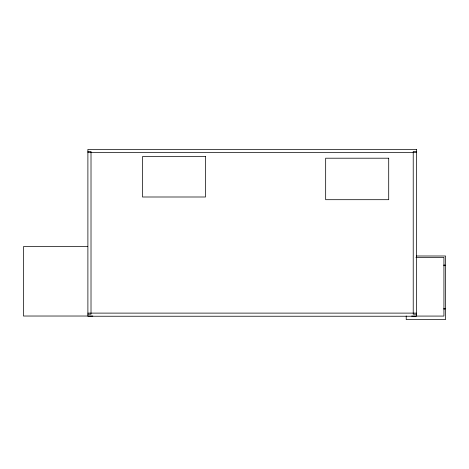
<?xml version="1.0" encoding="UTF-8"?>
<svg xmlns="http://www.w3.org/2000/svg" width="469" height="469" viewBox="0 0 469 469"><rect width="100%" height="100%" fill="white"/><g stroke="black" fill="none" stroke-linecap="round" stroke-linejoin="round"><path stroke-width="0.7" d="M87.891 151.469L91.015 151.469L91.015 314.189L87.891 314.189M416.349 151.469L413.224 151.469L413.224 314.189L416.349 314.189M87.891 152.548L416.349 152.548M87.732 246.624L23.45 246.624L23.45 316.024L92.85 316.024M416.413 255.998L445.55 255.998L445.55 319.577L406.218 319.577L406.218 315.924M415.915 257.346L443.932 257.346L443.932 316.077L411.606 316.077M443.826 265.049L445.011 265.049L445.011 265.694L443.826 265.694M443.826 308.426L445.011 308.426L445.011 309.071L443.826 309.071M87.891 313.11L416.349 313.11M416.349 149.423L87.891 149.423L87.891 316.235L416.349 316.235L416.349 149.423M205.51 156.587L142.47 156.587L142.47 196.998L205.51 196.998L205.51 156.587M388.707 158.205L325.668 158.205L325.668 199.694L388.707 199.694L388.707 158.205"/></g></svg>
